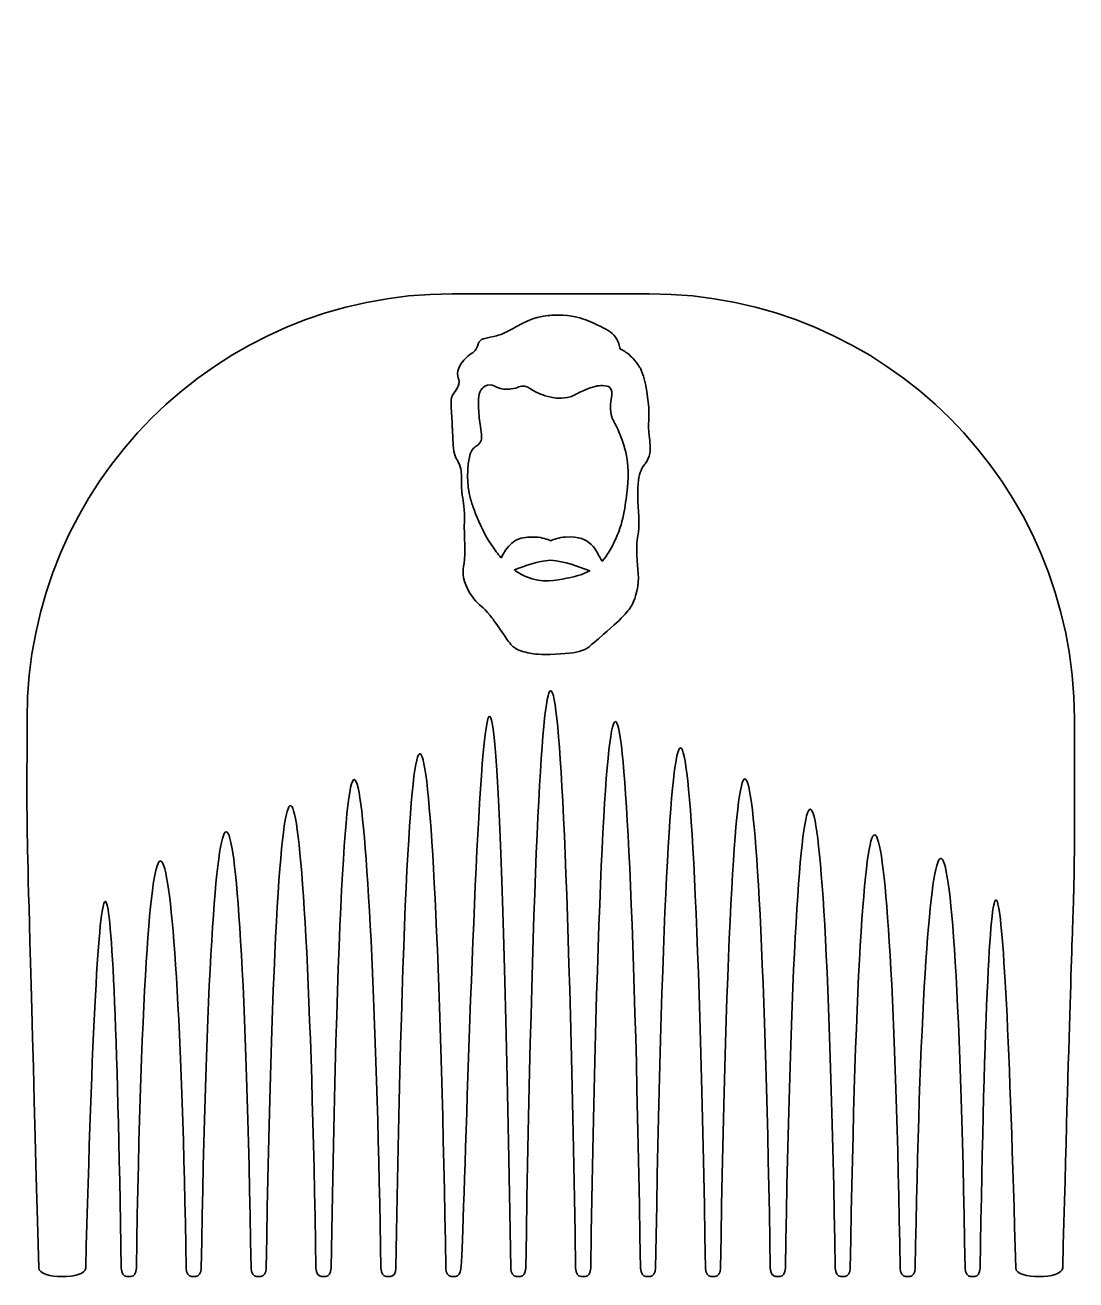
# Model space of a CAD drawing. Header units: inches. Extents: x 26.13 to 30.07, y -17.48 to -12.77.
import ezdxf

# ---------------------------------------------------------------- set-up
doc = ezdxf.new("R2010")
doc.units = ezdxf.units.IN
doc.header["$MEASUREMENT"] = 0
doc.layers.add('_U+0421_U+043B_U+043E_U+0439 1', color=7, linetype='Continuous')

msp = doc.modelspace()

# ---------------------------------------------------------------- linework, layer by layer
at = {"layer": '_U+0421_U+043B_U+043E_U+0439 1', "color": 22, "lineweight": 35, "true_color": 0xe52421}
msp.add_open_spline([(30.0205, -17.4398), (30.0194, -17.4823), (29.8451, -17.4848), (29.844, -17.4398), (29.8002, -15.7566), (29.7429, -15.4464), (29.7105, -17.4406), (29.7103, -17.458), (29.7012, -17.4716), (29.6903, -17.4716), (29.6903, -17.4716), (29.6743, -17.4716), (29.6743, -17.4716), (29.6633, -17.4716), (29.6543, -17.458), (29.654, -17.4406), (29.6182, -15.2315), (29.4976, -15.5543), (29.4669, -17.4406), (29.4667, -17.458), (29.4576, -17.4716), (29.4467, -17.4716), (29.4467, -17.4716), (29.4308, -17.4716), (29.4308, -17.4716), (29.4197, -17.4716), (29.4107, -17.458), (29.4104, -17.4406), (29.3778, -15.432), (29.261, -15.1175), (29.2233, -17.4406), (29.223, -17.458), (29.214, -17.4716), (29.203, -17.4716), (29.203, -17.4716), (29.1872, -17.4716), (29.1872, -17.4716), (29.1761, -17.4716), (29.1671, -17.458), (29.1668, -17.4406), (29.1297, -15.157), (29.0171, -15.1295), (28.9799, -17.4406), (28.9796, -17.458), (28.9705, -17.4716), (28.9594, -17.4716), (28.9594, -17.4716), (28.9436, -17.4716), (28.9436, -17.4716), (28.9325, -17.4716), (28.9235, -17.458), (28.9232, -17.4406), (28.8865, -15.1661), (28.7787, -14.8231), (28.7362, -17.4406), (28.736, -17.458), (28.7269, -17.4716), (28.7158, -17.4716), (28.7158, -17.4716), (28.7, -17.4716), (28.7, -17.4716), (28.689, -17.4716), (28.68, -17.458), (28.6797, -17.4406), (28.6376, -14.8475), (28.5351, -14.8266), (28.4926, -17.4406), (28.4924, -17.458), (28.4833, -17.4716), (28.4722, -17.4716), (28.4722, -17.4716), (28.4564, -17.4716), (28.4564, -17.4716), (28.4454, -17.4716), (28.4364, -17.458), (28.4361, -17.4406), (28.3938, -14.8361), (28.2955, -14.5773), (28.249, -17.4406), (28.2487, -17.458), (28.2397, -17.4716), (28.2287, -17.4716), (28.2287, -17.4716), (28.2128, -17.4716), (28.2128, -17.4716), (28.2018, -17.4716), (28.1928, -17.458), (28.1925, -17.4406), (28.1457, -14.5564), (28.0524, -14.5447), (28.0054, -17.4406), (28.0051, -17.458), (27.9961, -17.4716), (27.9851, -17.4716), (27.9851, -17.4716), (27.9692, -17.4716), (27.9692, -17.4716), (27.9582, -17.4716), (27.9492, -17.458), (27.9489, -17.4406), (27.8731, -12.7744), (27.7754, -17.4509), (27.7615, -17.4439), (27.7603, -17.4596), (27.7518, -17.4716), (27.7415, -17.4716), (27.7415, -17.4716), (27.7257, -17.4716), (27.7257, -17.4716), (27.7146, -17.4716), (27.7055, -17.458), (27.7053, -17.4406), (27.6703, -15.2849), (27.5661, -14.4779), (27.5183, -17.4406), (27.518, -17.458), (27.509, -17.4716), (27.4979, -17.4716), (27.4979, -17.4716), (27.4821, -17.4716), (27.4821, -17.4716), (27.471, -17.4716), (27.4619, -17.458), (27.4617, -17.4406), (27.4331, -15.6836), (27.3242, -14.39), (27.2747, -17.4406), (27.2744, -17.458), (27.2654, -17.4716), (27.2543, -17.4716), (27.2543, -17.4716), (27.2385, -17.4716), (27.2385, -17.4716), (27.2274, -17.4716), (27.2183, -17.458), (27.218, -17.4406), (27.184, -15.3317), (27.0719, -14.9278), (27.0311, -17.4406), (27.0308, -17.458), (27.0218, -17.4716), (27.0107, -17.4716), (27.0107, -17.4716), (26.9949, -17.4716), (26.9949, -17.4716), (26.9839, -17.4716), (26.9749, -17.458), (26.9746, -17.4406), (26.9391, -15.2576), (26.823, -15.2555), (26.7875, -17.4406), (26.7872, -17.458), (26.7782, -17.4716), (26.7672, -17.4716), (26.7672, -17.4716), (26.7512, -17.4716), (26.7512, -17.4716), (26.7403, -17.4716), (26.7312, -17.458), (26.731, -17.4406), (26.701, -15.5946), (26.5799, -15.219), (26.5439, -17.4406), (26.5436, -17.458), (26.5346, -17.4716), (26.5236, -17.4716), (26.5236, -17.4716), (26.5076, -17.4716), (26.5076, -17.4716), (26.4967, -17.4716), (26.4876, -17.458), (26.4874, -17.4406), (26.457, -15.5713), (26.4007, -15.6395), (26.3539, -17.4398), (26.3528, -17.4848), (26.1785, -17.4823), (26.1774, -17.4398), (26.1264, -15.4748), (26.1337, -16.0027), (26.1337, -15.3781), (26.1337, -14.4971), (26.8478, -13.7831), (27.7287, -13.7831), (27.7287, -13.7831), (28.4692, -13.7831), (28.4692, -13.7831), (29.3501, -13.7831), (30.0643, -14.4971), (30.0643, -15.3781), (30.0643, -16.3455), (30.07, -15.5359), (30.0205, -17.4398)], degree=3, knots=[0, 0, 0, 0, 1, 1, 1, 2, 2, 2, 3, 3, 3, 4, 4, 4, 5, 5, 5, 6, 6, 6, 7, 7, 7, 8, 8, 8, 9, 9, 9, 10, 10, 10, 11, 11, 11, 12, 12, 12, 13, 13, 13, 14, 14, 14, 15, 15, 15, 16, 16, 16, 17, 17, 17, 18, 18, 18, 19, 19, 19, 20, 20, 20, 21, 21, 21, 22, 22, 22, 23, 23, 23, 24, 24, 24, 25, 25, 25, 26, 26, 26, 27, 27, 27, 28, 28, 28, 29, 29, 29, 30, 30, 30, 31, 31, 31, 32, 32, 32, 33, 33, 33, 34, 34, 34, 35, 35, 35, 36, 36, 36, 37, 37, 37, 38, 38, 38, 39, 39, 39, 40, 40, 40, 41, 41, 41, 42, 42, 42, 43, 43, 43, 44, 44, 44, 45, 45, 45, 46, 46, 46, 47, 47, 47, 48, 48, 48, 49, 49, 49, 50, 50, 50, 51, 51, 51, 52, 52, 52, 53, 53, 53, 54, 54, 54, 55, 55, 55, 56, 56, 56, 57, 57, 57, 58, 58, 58, 59, 59, 59, 60, 60, 60, 61, 61, 61, 62, 62, 62, 63, 63, 63, 64, 64, 64, 64], dxfattribs=at)
at = {"layer": '_U+0421_U+043B_U+043E_U+0439 1', "color": 98, "lineweight": 35, "true_color": 0x010202}
for points, knots in [([(28.4693, -14.3253), (28.4597, -14.2535), (28.4741, -14.2666), (28.464, -14.1803), (28.4543, -14.0965), (28.4389, -14.0685), (28.4326, -14.058), (28.4167, -14.0317), (28.3962, -14.0143), (28.3942, -14.0126), (28.3811, -14.0017), (28.3686, -13.9945), (28.3592, -13.9899), (28.3574, -13.9792), (28.3532, -13.9626), (28.3418, -13.9462), (28.3269, -13.925), (28.3078, -13.9158), (28.2719, -13.8991), (28.2479, -13.8879), (28.2273, -13.8783), (28.1968, -13.8711), (28.1474, -13.8596), (28.1079, -13.8629), (28.0955, -13.8641), (28.0801, -13.8657), (28.0462, -13.8695), (28.0081, -13.8868), (27.994, -13.8933), (27.9751, -13.9035), (27.9575, -13.913), (27.9313, -13.9272), (27.9235, -13.9324), (27.9068, -13.9375), (27.9019, -13.939), (27.8919, -13.9414), (27.8719, -13.9462), (27.8462, -13.9524), (27.8412, -13.9532), (27.8352, -13.9585), (27.8251, -13.9674), (27.8284, -13.975), (27.8195, -13.9899), (27.809, -14.0075), (27.8002, -14.004), (27.7811, -14.0231), (27.7726, -14.0315), (27.7506, -14.0535), (27.7496, -14.0825), (27.7491, -14.0981), (27.7552, -14.0984), (27.7549, -14.1139), (27.7542, -14.1401), (27.7365, -14.1463), (27.7269, -14.1733), (27.7246, -14.1798), (27.7245, -14.1825), (27.7278, -14.2493), (27.7302, -14.2991), (27.729, -14.271), (27.7313, -14.3157), (27.7337, -14.3631), (27.7337, -14.3678), (27.7365, -14.3786), (27.7434, -14.4053), (27.7514, -14.4079), (27.7592, -14.4327), (27.7665, -14.4559), (27.7621, -14.4618), (27.7645, -14.5078), (27.7672, -14.5612), (27.7735, -14.5596), (27.7749, -14.6091), (27.7756, -14.6326), (27.7743, -14.6351), (27.7749, -14.6772), (27.7755, -14.7112), (27.7764, -14.7146), (27.7767, -14.7349), (27.7776, -14.8102), (27.7651, -14.8136), (27.7723, -14.8493), (27.78, -14.8872), (27.8003, -14.9144), (27.8108, -14.9279), (27.8313, -14.9544), (27.8427, -14.9555), (27.8719, -14.9908), (27.8791, -14.9995), (27.8913, -15.017), (27.9156, -15.0519), (27.9449, -15.0942), (27.9492, -15.1018), (27.9627, -15.1113), (27.9808, -15.124), (27.998, -15.1275), (28.0221, -15.1323), (28.0338, -15.1345), (28.0607, -15.1391), (28.1164, -15.1358), (28.1714, -15.1325), (28.1989, -15.1308), (28.2265, -15.1183), (28.2356, -15.1142), (28.2416, -15.1105), (28.2963, -15.0624), (28.377, -14.9915), (28.3957, -14.9716), (28.4099, -14.9384), (28.4167, -14.9223), (28.4199, -14.9094), (28.4221, -14.8999), (28.4343, -14.8485), (28.4246, -14.8212), (28.4221, -14.7637), (28.4189, -14.6901), (28.4332, -14.695), (28.4291, -14.6152), (28.4277, -14.5885), (28.4251, -14.5683), (28.4256, -14.5296), (28.4263, -14.4788), (28.4315, -14.4575), (28.4413, -14.4388), (28.451, -14.4204), (28.4565, -14.4209), (28.464, -14.4039), (28.477, -14.3746), (28.4722, -14.3473), (28.4693, -14.3253)], [0, 0, 0, 0, 1, 1, 1, 2, 2, 2, 3, 3, 3, 4, 4, 4, 5, 5, 5, 6, 6, 6, 7, 7, 7, 8, 8, 8, 9, 9, 9, 10, 10, 10, 11, 11, 11, 12, 12, 12, 13, 13, 13, 14, 14, 14, 15, 15, 15, 16, 16, 16, 17, 17, 17, 18, 18, 18, 19, 19, 19, 20, 20, 20, 21, 21, 21, 22, 22, 22, 23, 23, 23, 24, 24, 24, 25, 25, 25, 26, 26, 26, 27, 27, 27, 28, 28, 28, 29, 29, 29, 30, 30, 30, 31, 31, 31, 32, 32, 32, 33, 33, 33, 34, 34, 34, 35, 35, 35, 36, 36, 36, 37, 37, 37, 38, 38, 38, 39, 39, 39, 40, 40, 40, 41, 41, 41, 42, 42, 42, 43, 43, 43, 43]), ([(27.7898, -14.4213), (27.7943, -14.3837), (27.8017, -14.3721), (27.8073, -14.3654), (27.8187, -14.3518), (27.8278, -14.3526), (27.8352, -14.3392), (27.8426, -14.3258), (27.8396, -14.3137), (27.8352, -14.2816), (27.8323, -14.2607), (27.8291, -14.2371), (27.8282, -14.2135), (27.8269, -14.178), (27.8263, -14.1546), (27.8422, -14.1384), (27.8449, -14.1356), (27.8565, -14.1245), (27.8719, -14.1244), (27.884, -14.1243), (27.8878, -14.1311), (27.9033, -14.1366), (27.9216, -14.1431), (27.9378, -14.1415), (27.9505, -14.1401), (27.9792, -14.1371), (27.9826, -14.1271), (28.0011, -14.1296), (28.0148, -14.1315), (28.0175, -14.1376), (28.0378, -14.1489), (28.045, -14.1528), (28.0696, -14.1659), (28.1007, -14.1716), (28.1138, -14.1739), (28.141, -14.1786), (28.1723, -14.1698), (28.188, -14.1654), (28.1832, -14.1637), (28.2212, -14.1471), (28.2612, -14.1296), (28.2772, -14.1269), (28.2928, -14.1279), (28.307, -14.1288), (28.3144, -14.1293), (28.3208, -14.1349), (28.3402, -14.1517), (28.3161, -14.1849), (28.326, -14.2362), (28.3309, -14.2614), (28.3376, -14.258), (28.3575, -14.3078), (28.3618, -14.3187), (28.376, -14.3547), (28.3837, -14.3916), (28.386, -14.4027), (28.3939, -14.444), (28.3854, -14.5209), (28.379, -14.5786), (28.3733, -14.6437), (28.3365, -14.7165), (28.3233, -14.7427), (28.3115, -14.7654), (28.2922, -14.7863), (28.2674, -14.7494), (28.254, -14.689), (28.1548, -14.6962), (28.1302, -14.6979), (28.1108, -14.7049), (28.0989, -14.7101), (28.087, -14.7049), (28.0677, -14.6979), (28.043, -14.6962), (27.9542, -14.6897), (27.9342, -14.7376), (27.9131, -14.7741), (27.8997, -14.7589), (27.8892, -14.7438), (27.8789, -14.7288), (27.8424, -14.6758), (27.8244, -14.628), (27.8125, -14.596), (27.8064, -14.5796), (27.8026, -14.5694), (27.7985, -14.5541), (27.7949, -14.5407), (27.7818, -14.4886), (27.7898, -14.4213)], [0, 0, 0, 0, 1, 1, 1, 2, 2, 2, 3, 3, 3, 4, 4, 4, 5, 5, 5, 6, 6, 6, 7, 7, 7, 8, 8, 8, 9, 9, 9, 10, 10, 10, 11, 11, 11, 12, 12, 12, 13, 13, 13, 14, 14, 14, 15, 15, 15, 16, 16, 16, 17, 17, 17, 18, 18, 18, 19, 19, 19, 20, 20, 20, 21, 21, 21, 22, 22, 22, 23, 23, 23, 24, 24, 24, 25, 25, 25, 26, 26, 26, 27, 27, 27, 28, 28, 28, 29, 29, 29, 29]), ([(28.1583, -14.851), (28.1193, -14.8589), (28.0656, -14.8697), (28.0081, -14.8458), (27.9896, -14.8381), (27.9747, -14.8285), (27.9625, -14.8193), (28.006, -14.8042), (28.0473, -14.7861), (28.0989, -14.7835), (28.1547, -14.7863), (28.1983, -14.8072), (28.2455, -14.8229), (28.2156, -14.8395), (28.1856, -14.8456), (28.1583, -14.851)], [0, 0, 0, 0, 1, 1, 1, 2, 2, 2, 3, 3, 3, 4, 4, 4, 5, 5, 5, 5])]:
    msp.add_open_spline(points, degree=3, knots=knots, dxfattribs=at)

doc.saveas('drawing.dxf')
